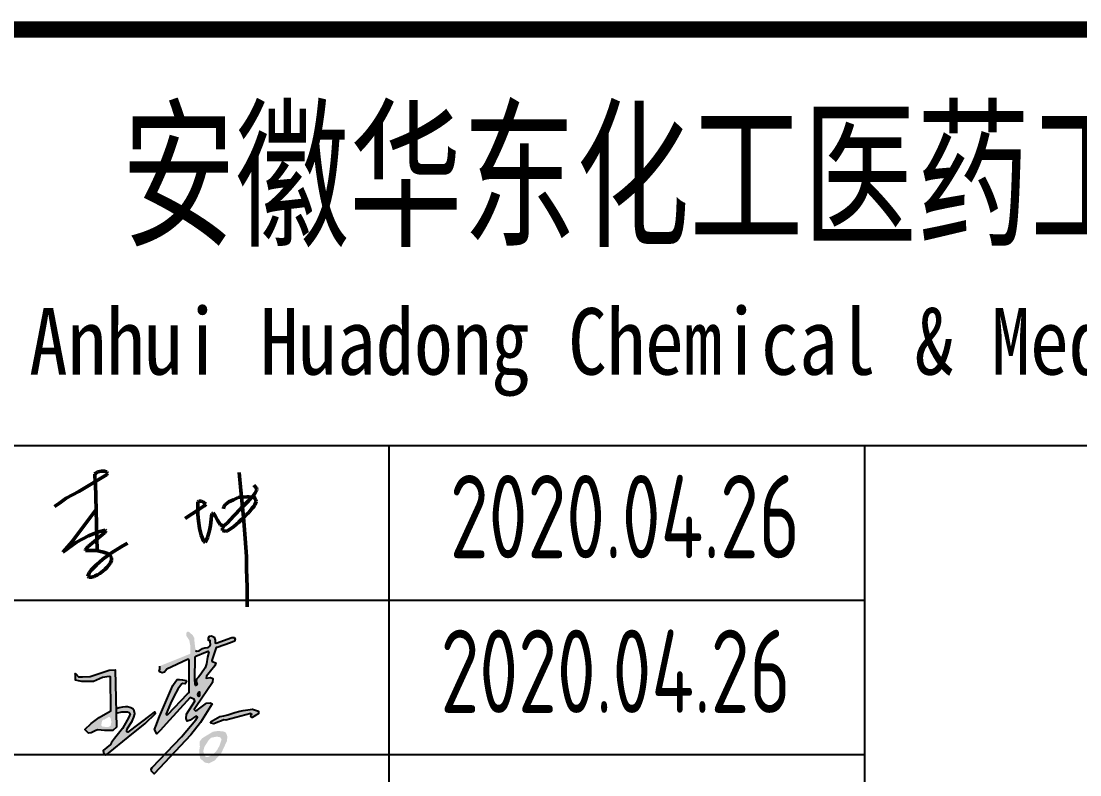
# Model space of a CAD drawing. Extents: x 5394041 to 5729212, y -433068 to -301615.
# Drawn here: x 5410177 to 5414629, y -339181 to -336010 of the extents above; entities that cross this region are included whole.
import ezdxf
from ezdxf.enums import TextEntityAlignment as Align

# ---------------------------------------------------------------- set-up
doc = ezdxf.new("R2010")
doc.units = 0
doc.header["$LTSCALE"] = 1000
doc.header["$MEASUREMENT"] = 0
doc.layers.get('0').update_dxf_attribs({"linetype": 'CONTINUOUS'})
doc.styles.add('ECEC_TQ_S', font='')
doc.styles.add('sceie', font='sceie.shx', dxfattribs={"width": 0.7, "bigfont": 'sceic.shx'})
doc.styles.get('ECEC_TQ_S').set_extended_font_data('SimSun')

# ---------------------------------------------------------------- blocks, each defined once
blk = doc.blocks.new('签名')
h = blk.add_hatch(color=256)
h.dxf.hatch_style = 1
h.paths.add_polyline_path([(5484526.4, -514756.2), (5484501.9, -514758.2), (5484421.1, -514783.8), (5484389, -514785.3), (5484372.2, -514786.1), (5484360.9, -514772.8), (5484359.2, -514772.1), (5484359.3, -514775.3), (5484360.1, -514800.1), (5484372.6, -514802.9), (5484386.7, -514804.7), (5484419.2, -514805.8), (5484435.1, -514804.7), (5484473.2, -514788.6), (5484501.4, -514784.5), (5484506.7, -514785.1), (5484508.6, -514927.9), (5484505.2, -514930.3), (5484459.3, -514956.8), (5484426, -514981.2), (5484399.5, -515007), (5484414.1, -515022.1), (5484425.5, -515021.3), (5484445.8, -515011.2), (5484453.2, -515008.6), (5484481.6, -515011.8), (5484516.8, -515011.8), (5484532.7, -514997.9)])
h.paths.add_polyline_path([(5484500.9, -514953.9), (5484506.2, -514957.2), (5484509.5, -514965.1), (5484510.4, -514977.5), (5484507.4, -514991.9), (5484496.8, -514997.2), (5484473.3, -514995.1), (5484468, -514990), (5484469.7, -514980.4), (5484471.2, -514972.5), (5484474.4, -514966.6), (5484481, -514965.6), (5484492.4, -514958.9)], flags=16)
h.paths.add_polyline_path([(5484606.8, -514928.5), (5484601.5, -514920.3), (5484592.6, -514916), (5484588.2, -514915.2), (5484579, -514911.3), (5484570.1, -514911.9), (5484557, -514912.8), (5484543.5, -514916.4), (5484530.7, -514919.9), (5484531.2, -514938.7), (5484554.5, -514933), (5484569.6, -514933), (5484578.2, -514933), (5484585.9, -514935.7), (5484589.2, -514941.6), (5484585.9, -514952.3), (5484577.4, -514967.4), (5484557.6, -515002.5), (5484523.7, -515045.3), (5484511.1, -515061.2), (5484506.5, -515070.3), (5484476.7, -515095.1), (5484478.5, -515109.2), (5484486.7, -515113.2), (5484499, -515106.8), (5484581.9, -515039.6), (5484652.9, -514982.1), (5484696, -514939.2), (5484692, -514932.3), (5484678.6, -514944.1), (5484580.6, -515018.5), (5484575.7, -515016.7), (5484575.6, -515011), (5484577.6, -515004.4), (5484598.7, -514971.5), (5484604.6, -514955.8), (5484609.8, -514941.7)])
h.paths.add_polyline_path([(5484948.2, -514670.5), (5484951.9, -514662.3), (5484955.6, -514662.6), (5485011.8, -514642.9), (5485027.9, -514635.9), (5485030.8, -514627.1), (5485026.5, -514620.1), (5485016.7, -514620.5), (5484951, -514644.4), (5484947.9, -514641.9), (5484947.7, -514632), (5484943.4, -514618.2), (5484932.4, -514613.5), (5484923.3, -514614.4), (5484919, -514621.9), (5484919.5, -514632.6), (5484925.6, -514633.4), (5484925.9, -514637.2), (5484927.2, -514651.4), (5484925.3, -514657.2), (5484917.8, -514662.4), (5484904.3, -514662.9), (5484894, -514667), (5484879.5, -514675.9), (5484869.9, -514677), (5484864.8, -514675), (5484860.4, -514638.3), (5484859.1, -514621.5), (5484852.8, -514610.6), (5484844.2, -514602.8), (5484837.6, -514596.9), (5484832.1, -514595.3), (5484828.2, -514597.5), (5484825.4, -514603.3), (5484826.3, -514613.3), (5484830.7, -514619.8), (5484836.1, -514628), (5484838.6, -514632.5), (5484843.1, -514657.7), (5484842.3, -514688.7), (5484837.6, -514690.6), (5484714.8, -514740), (5484714, -514753.8), (5484712, -514761.3), (5484717.8, -514766.2), (5484724.7, -514768.7), (5484733.6, -514766.3), (5484737.8, -514760.8), (5484743.9, -514753), (5484831, -514712.3), (5484836, -514712.8), (5484837.7, -514720), (5484838.1, -514851.8), (5484830.3, -514857), (5484747.9, -514944.5), (5484743.2, -514945.7), (5484740.8, -514941.2), (5484748.3, -514924), (5484760.1, -514897.2), (5484774.3, -514864.9), (5484790.1, -514838.1), (5484806.2, -514816), (5484811.3, -514813.3), (5484820.7, -514815.3), (5484827.1, -514807.2), (5484824.9, -514801), (5484809.9, -514798.6), (5484797.6, -514796.6), (5484788, -514796.3), (5484782.1, -514804), (5484768.6, -514821.6), (5484759.4, -514845.1), (5484713.7, -514952.8), (5484698.2, -514993.2), (5484691.7, -515007.7), (5484702.5, -515025.6), (5484716.8, -515010.1), (5484741.6, -514983), (5484842.6, -514873.2), (5484848.1, -514875.5), (5484859.2, -514880.1), (5484861.5, -514887.8), (5484826.6, -514942.3), (5484825.9, -514960.5), (5484828.9, -514971.5), (5484842.8, -514967.7), (5484866.5, -514951), (5484872.7, -514954.8), (5484865.3, -514965.8), (5484805.7, -515037.5), (5484682.9, -515166.8), (5484678.2, -515173.3), (5484679.9, -515182.8), (5484685.6, -515188.2), (5484691.3, -515193.5), (5484844.7, -515029.4), (5484885.3, -514978.1), (5484934.4, -514899.8), (5484926, -514894.8), (5484911.2, -514895.9), (5484871, -514926.3), (5484864.2, -514928.4), (5484858.5, -514922.9), (5484867.9, -514910), (5484936.2, -514808.8), (5484938, -514792), (5484928.1, -514787.7), (5484909.5, -514791.3), (5484910.8, -514782.4), (5484927.6, -514762.2), (5484945.7, -514738.7), (5484950.1, -514726.5), (5484934.8, -514721.4), (5484933.2, -514716.3)])
h.paths.add_polyline_path([(5484865.5, -514698.1), (5484906.7, -514681.2), (5484917.7, -514678.2), (5484921, -514682.4), (5484915.5, -514702.9), (5484910.6, -514730.2), (5484905.5, -514747.1), (5484886.8, -514773.9), (5484877.6, -514787), (5484869.2, -514795.3), (5484867.2, -514805.5), (5484872.1, -514817.3), (5484865.2, -514822.7), (5484862.6, -514814.4), (5484862.1, -514798.3), (5484862.5, -514701.3)], flags=16)
h.paths.add_polyline_path([(5484877.8, -514849.5), (5484882.5, -514850.2), (5484882.4, -514855.9), (5484882.3, -514862.5), (5484880.2, -514866.3), (5484876.7, -514866.5), (5484873, -514859.3)], flags=16)
h.paths.add_polyline_path([(5485097.6, -514939.9), (5485101.7, -514942.1), (5485099.2, -514944.4), (5485096.8, -514951.8), (5485103, -514956.1), (5485109.6, -514952.4), (5485117.2, -514948.1), (5485129.1, -514941.5), (5485129.5, -514929.6), (5485113.1, -514924.4), (5485104.1, -514921.6), (5485065.1, -514927.1), (5485051, -514930.3), (5485029.3, -514935.2), (5485000.6, -514946.1), (5484983.4, -514949.5), (5484967.5, -514952.6), (5484927.2, -514975.5), (5484930.1, -514980.6), (5484942.3, -514982.7), (5484958.3, -514976.6), (5484974.3, -514970.5), (5484983.4, -514967.1), (5484992.6, -514967.4)])
h.paths.add_polyline_path([(5484998.6, -515036.4), (5484992.5, -515020), (5484980.7, -515014.9), (5484958.7, -515013.4), (5484937.8, -515016.5), (5484926, -515023.6), (5484909.4, -515033.7), (5484893.1, -515043.6), (5484881.7, -515058), (5484883, -515079.3), (5484880.1, -515097.8), (5484883.6, -515127.4), (5484902, -515145.2), (5484920.9, -515149.8), (5484944.4, -515138.1), (5484972.6, -515107.4), (5484983.3, -515084.4), (5484996.7, -515055.7)], flags=17)
h.paths.add_polyline_path([(5484974.2, -515048.5), (5484971.3, -515057.5), (5484966.3, -515073), (5484955.9, -515093.4), (5484943.4, -515107.5), (5484930.8, -515116.8), (5484917.4, -515122.6), (5484908.1, -515123.2), (5484900.7, -515111.4), (5484897.2, -515097.9), (5484901.7, -515080.9), (5484910.3, -515067.1), (5484919.7, -515052.2), (5484930.5, -515042.1), (5484935, -515040.9), (5484954.9, -515037), (5484968.7, -515039.9)], flags=16)
at = {"lineweight": 50}
for p, q in [((5484453.3, -513923.1), (5484443.6, -513930.1)), ((5484469, -513920.7), (5484453.3, -513923.1)), ((5484481.4, -513920.7), (5484469, -513920.7)), ((5484492.1, -513923.7), (5484481.4, -513920.7)), ((5484494.5, -513928.9), (5484492.1, -513923.7)), ((5485048.8, -513925.4), (5485055.2, -514002.4)), ((5484373.9, -514006.1), (5484490.2, -513935.2)), ((5484443.6, -513930.1), (5484440.9, -513933.4)), ((5484440.9, -513933.4), (5484440.9, -513943.7)), ((5484440.9, -513943.7), (5484443.6, -513972.8)), ((5484443.6, -513972.8), (5484451, -514255.5)), ((5484490.2, -513935.2), (5484494.5, -513928.9)), ((5484321.1, -514034.4), (5484373.9, -514006.1)), ((5485055.2, -514002.4), (5485062, -514069.9)), ((5485106.8, -514024.4), (5485114.2, -514014.2)), ((5485121.3, -513992.4), (5485109.4, -513979.5)), ((5485114.2, -514014.2), (5485120.6, -514001.4)), ((5485120.6, -514001.4), (5485122.4, -513995.7)), ((5485122.4, -513995.7), (5485121.3, -513992.4)), ((5484271.3, -514069.1), (5484292.6, -514055.3)), ((5484292.6, -514055.3), (5484321.1, -514034.4)), ((5484879.2, -514046.7), (5484874.9, -514049.8)), ((5484874.9, -514049.8), (5484874.9, -514102.5)), ((5484889.7, -514046.7), (5484879.2, -514046.7)), ((5484898.3, -514051.1), (5484889.7, -514046.7)), ((5484908.7, -514059.3), (5484898.3, -514051.1)), ((5484901.1, -514066.5), (5484908.7, -514059.3)), ((5484983.3, -514069.1), (5484991.3, -514060.1)), ((5484991.3, -514060.1), (5485005.3, -514049.1)), ((5485005.3, -514049.1), (5485024.5, -514040.5)), ((5485024.5, -514040.5), (5485044.1, -514031.7)), ((5485044.1, -514031.7), (5485063, -514029.9)), ((5485056.7, -514075.4), (5485086.9, -514044.6)), ((5485063, -514029.9), (5485080.4, -514029)), ((5485080.4, -514029), (5485090.1, -514029)), ((5485086.9, -514044.6), (5485106.8, -514024.4)), ((5485090.1, -514029), (5485104, -514029.4)), ((5485104, -514029.4), (5485109.7, -514030.2)), ((5485114, -514061.8), (5485109.3, -514068.9)), ((5485109.7, -514030.2), (5485115.9, -514035.1)), ((5485117.5, -514055.4), (5485114, -514061.8)), ((5485115.9, -514035.1), (5485118.9, -514041.7)), ((5485120, -514048.5), (5485117.5, -514055.4)), ((5485118.9, -514041.7), (5485120, -514048.5)), ((5484446.4, -514081.4), (5484346.3, -514216.5)), ((5484839.8, -514106.9), (5484861.5, -514092.7)), ((5484861.5, -514092.7), (5484880.5, -514080.4)), ((5484874.9, -514102.5), (5484877.6, -514129)), ((5484880.5, -514080.4), (5484901.1, -514066.5)), ((5484931.7, -514108.3), (5484935, -514098.4)), ((5484935, -514098.4), (5484939.2, -514095.3)), ((5484939.2, -514095.3), (5484947.6, -514108.5)), ((5484982.5, -514078.8), (5484983.3, -514069.1)), ((5485025.4, -514108.5), (5485056.7, -514075.4)), ((5485062, -514069.9), (5485067.5, -514131.4)), ((5485078.3, -514104.8), (5485067.4, -514115.4)), ((5485089.8, -514092.4), (5485078.3, -514104.8)), ((5485097.5, -514083.1), (5485089.8, -514092.4)), ((5485103.3, -514075.8), (5485097.5, -514083.1)), ((5485109.3, -514068.9), (5485103.3, -514075.8)), ((5484820.9, -514119.1), (5484839.8, -514106.9)), ((5484877.6, -514129), (5484880.8, -514159.7)), ((5484922.8, -514170.1), (5484927.5, -514148.8)), ((5484927.5, -514148.8), (5484930.1, -514124)), ((5484930.1, -514124), (5484931.7, -514108.3)), ((5484947.6, -514108.5), (5484956.8, -514126.6)), ((5484956.8, -514126.6), (5484968.5, -514145.2)), ((5484968.5, -514145.2), (5484983.1, -514152.1)), ((5484978.8, -514158.7), (5484983.9, -514150.9)), ((5484983.9, -514150.9), (5484997.2, -514139.3)), ((5484997.2, -514139.3), (5485025.4, -514108.5)), ((5485037, -514143.3), (5485023.8, -514154.8)), ((5485047.3, -514134.3), (5485037, -514143.3)), ((5485058.2, -514124.4), (5485047.3, -514134.3)), ((5485067.4, -514115.4), (5485058.2, -514124.4)), ((5485067.5, -514131.4), (5485073.4, -514204.2)), ((5484363.7, -514219), (5484414.5, -514192)), ((5484414.5, -514192), (5484457.3, -514175.3)), ((5484482.1, -514179.3), (5484439.1, -514216.7)), ((5484457.3, -514175.3), (5484484.7, -514168)), ((5484489, -514170.8), (5484482.1, -514179.3)), ((5484484.7, -514168), (5484489, -514170.8)), ((5484880.8, -514159.7), (5484888.6, -514189.2)), ((5484888.6, -514189.2), (5484899, -514216.9)), ((5484914.7, -514199), (5484922.8, -514170.1)), ((5484978.8, -514169.6), (5484978.8, -514158.7)), ((5484989.1, -514173.2), (5484978.8, -514169.6)), ((5484999.4, -514171.2), (5484989.1, -514173.2)), ((5485011.7, -514162.9), (5484999.4, -514171.2)), ((5485023.8, -514154.8), (5485011.7, -514162.9)), ((5484346.3, -514216.5), (5484307, -514260.5)), ((5484307, -514260.5), (5484363.7, -514219)), ((5484412.9, -514237.3), (5484401.9, -514249.5)), ((5484439.1, -514216.7), (5484412.9, -514237.3)), ((5484511.5, -514263.7), (5484551.9, -514238.4)), ((5484551.9, -514238.4), (5484578.5, -514223.8)), ((5484899, -514216.9), (5484904.6, -514220)), ((5484904.6, -514220), (5484914.7, -514199)), ((5485073.4, -514204.2), (5485078.8, -514278.7)), ((5484401.9, -514249.5), (5484401.9, -514254.7)), ((5484401.9, -514254.7), (5484446.8, -514254.7)), ((5484446.8, -514254.7), (5484459.5, -514257.2)), ((5484459.5, -514257.2), (5484478.2, -514260.7)), ((5484474.4, -514291.2), (5484511.5, -514263.7)), ((5484478.2, -514260.7), (5484495.1, -514267)), ((5484495.1, -514267), (5484505.1, -514273.2)), ((5484505.1, -514273.2), (5484511.1, -514285.3)), ((5485078.8, -514278.7), (5485078.8, -514332.9)), ((5484426.1, -514337.2), (5484448.7, -514314.1)), ((5484448.7, -514314.1), (5484474.4, -514291.2)), ((5484492.1, -514325.7), (5484485.1, -514332.9)), ((5484499.4, -514317.1), (5484492.1, -514325.7)), ((5484506.7, -514305.6), (5484499.4, -514317.1)), ((5484511.1, -514294.4), (5484506.7, -514305.6)), ((5484511.1, -514285.3), (5484511.1, -514294.4)), ((5484411.7, -514363.3), (5484417.4, -514348.5)), ((5484415.7, -514365.7), (5484411.7, -514363.3)), ((5484426.9, -514365.7), (5484415.7, -514365.7)), ((5484417.4, -514348.5), (5484426.1, -514337.2)), ((5484438.1, -514364), (5484426.9, -514365.7)), ((5484442.7, -514360.5), (5484438.1, -514364)), ((5484452.4, -514355.9), (5484442.7, -514360.5)), ((5484462, -514350.2), (5484452.4, -514355.9)), ((5484474.8, -514341.6), (5484462, -514350.2)), ((5484485.1, -514332.9), (5484474.8, -514341.6)), ((5485078.8, -514332.9), (5485081.6, -514408.2)), ((5485081.6, -514408.2), (5485081.6, -514491.8))]:
    blk.add_line(p, q, dxfattribs=at)
for points in [[(5484864.8, -514675), (5484869.9, -514677), (5484879.5, -514675.9), (5484894, -514667), (5484904.3, -514662.9), (5484917.8, -514662.4), (5484925.3, -514657.2), (5484927.2, -514651.4), (5484925.9, -514637.2), (5484925.6, -514633.4), (5484919.5, -514632.6), (5484919, -514621.9), (5484923.3, -514614.4), (5484932.4, -514613.5), (5484943.4, -514618.2), (5484947.7, -514632), (5484947.9, -514641.9), (5484951, -514644.4), (5485016.7, -514620.5), (5485026.5, -514620.1), (5485030.8, -514627.1), (5485027.9, -514635.9), (5485011.8, -514642.9), (5484955.6, -514662.6), (5484951.9, -514662.3), (5484948.2, -514670.5), (5484933.2, -514716.3), (5484934.8, -514721.4), (5484950.1, -514726.5), (5484945.7, -514738.7), (5484927.6, -514762.2), (5484910.8, -514782.4), (5484909.5, -514791.3), (5484928.1, -514787.7), (5484938, -514792), (5484936.2, -514808.8), (5484867.9, -514910), (5484858.5, -514922.9), (5484864.2, -514928.4), (5484871, -514926.3), (5484911.2, -514895.9), (5484926, -514894.8), (5484934.4, -514899.8), (5484885.3, -514978.1), (5484844.7, -515029.4), (5484691.3, -515193.5), (5484685.6, -515188.2), (5484679.9, -515182.8), (5484678.2, -515173.3), (5484682.9, -515166.8), (5484805.7, -515037.5), (5484865.3, -514965.8), (5484872.7, -514954.8), (5484866.5, -514951), (5484842.8, -514967.7), (5484828.9, -514971.5), (5484825.9, -514960.5), (5484826.6, -514942.3), (5484861.5, -514887.8), (5484859.2, -514880.1), (5484848.1, -514875.5), (5484842.6, -514873.2), (5484741.6, -514983), (5484716.8, -515010.1), (5484702.5, -515025.6), (5484691.7, -515007.7), (5484698.2, -514993.2), (5484713.7, -514952.8), (5484759.4, -514845.1), (5484768.6, -514821.6), (5484782.1, -514804), (5484788, -514796.3), (5484797.6, -514796.6), (5484809.9, -514798.6), (5484824.9, -514801), (5484827.1, -514807.2), (5484820.7, -514815.3), (5484811.3, -514813.3), (5484806.2, -514816), (5484790.1, -514838.1), (5484774.3, -514864.9), (5484760.1, -514897.2), (5484748.3, -514924), (5484740.8, -514941.2), (5484743.2, -514945.7), (5484747.9, -514944.5), (5484830.3, -514857), (5484838.1, -514851.8), (5484837.7, -514720), (5484836, -514712.8), (5484831, -514712.3), (5484743.9, -514753), (5484737.8, -514760.8), (5484733.6, -514766.3), (5484724.7, -514768.7), (5484717.8, -514766.2), (5484712, -514761.3), (5484714, -514753.8), (5484714.8, -514740)], [(5484865.5, -514698.1), (5484906.7, -514681.2), (5484917.7, -514678.2), (5484921, -514682.4), (5484915.5, -514702.9), (5484910.6, -514730.2), (5484905.5, -514747.1), (5484886.8, -514773.9), (5484877.6, -514787), (5484869.2, -514795.3), (5484867.2, -514805.5), (5484872.1, -514817.3), (5484865.2, -514822.7), (5484862.6, -514814.4), (5484862.1, -514798.3), (5484862.5, -514701.3), (5484865.5, -514698.1)], [(5484360.9, -514772.8), (5484372.2, -514786.1), (5484389, -514785.3), (5484421.1, -514783.8), (5484501.9, -514758.2), (5484526.4, -514756.2), (5484532.7, -514997.9), (5484516.8, -515011.8), (5484481.6, -515011.8), (5484453.2, -515008.6), (5484445.8, -515011.2), (5484425.5, -515021.3), (5484414.1, -515022.1), (5484399.5, -515007), (5484426, -514981.2), (5484459.3, -514956.8), (5484505.2, -514930.3), (5484508.6, -514927.9), (5484506.7, -514785.1), (5484501.4, -514784.5), (5484473.2, -514788.6), (5484435.1, -514804.7), (5484419.2, -514805.8), (5484386.7, -514804.7), (5484372.6, -514802.9), (5484360.1, -514800.1), (5484359.3, -514775.3), (5484359.2, -514772.1), (5484360.9, -514772.8)], [(5484877.8, -514849.5), (5484873, -514859.3), (5484876.7, -514866.5), (5484880.2, -514866.3), (5484882.3, -514862.5), (5484882.4, -514855.9), (5484882.5, -514850.2), (5484877.8, -514849.5)], [(5484531.2, -514938.7), (5484554.5, -514933), (5484569.6, -514933), (5484578.2, -514933), (5484585.9, -514935.7), (5484589.2, -514941.6), (5484585.9, -514952.3), (5484577.4, -514967.4), (5484557.6, -515002.5), (5484523.7, -515045.3), (5484511.1, -515061.2), (5484506.5, -515070.3), (5484476.7, -515095.1), (5484478.5, -515109.2), (5484486.7, -515113.2), (5484499, -515106.8), (5484581.9, -515039.6), (5484652.9, -514982.1), (5484696, -514939.2), (5484692, -514932.3), (5484678.6, -514944.1), (5484580.6, -515018.5), (5484575.7, -515016.7), (5484575.6, -515011), (5484577.6, -515004.4), (5484598.7, -514971.5), (5484604.6, -514955.8), (5484609.8, -514941.7), (5484606.8, -514928.5), (5484601.5, -514920.3), (5484592.6, -514916), (5484588.2, -514915.2), (5484579, -514911.3), (5484570.1, -514911.9), (5484557, -514912.8), (5484543.5, -514916.4), (5484530.7, -514919.9)], [(5484927.6, -514975.2), (5484967.5, -514952.6), (5484983.4, -514949.5), (5485000.6, -514946.1), (5485029.3, -514935.2), (5485051, -514930.3), (5485065.1, -514927.1), (5485104.1, -514921.6), (5485113.1, -514924.4), (5485129.5, -514929.6), (5485129.1, -514941.5), (5485117.2, -514948.1), (5485109.6, -514952.4), (5485103, -514956.1), (5485096.8, -514951.8), (5485099.2, -514944.4), (5485101.7, -514942.1), (5485097.6, -514939.9), (5484992.6, -514967.4), (5484983.4, -514967.1), (5484974.3, -514970.5), (5484958.3, -514976.6), (5484942.3, -514982.7), (5484930.1, -514980.6), (5484927.2, -514975.5)]]:
    blk.add_lwpolyline(points)
at = {"style": 'sceie', "width": 0.8}
for p in [(5486670.1, -514111), (5486631, -514761.6), (5486657.1, -515425.2), (5486696.1, -516075.8), (5486709.1, -516674.4)]:
    blk.add_attdef('2020.4.26', text='', height=350, dxfattribs=at).set_placement(p, align=Align.MIDDLE)

msp = doc.modelspace()

# ---------------------------------------------------------------- linework, layer by layer
for p, q in [((5408225.4, -337795.4), (5426225.4, -337795.4)), ((5411725.4, -341045.4), (5411725.4, -337795.4)), ((5413725.4, -341045.4), (5413725.4, -337795.4)), ((5408225.4, -338445.4), (5413725.4, -338445.4)), ((5408225.4, -339095.4), (5413725.4, -339095.4))]:
    msp.add_line(p, q)
msp.add_lwpolyline([(5426225.4, -336045.4, 70, 70, 0), (5408225.4, -336045.4, 70, 70, 0), (5408225.4, -342045.4, 0, 0, 0)], format="xyseb")

# ---------------------------------------------------------------- block references
at = {"color": 0}
ref = msp.add_blockref('签名', (-73954.2, 176017.1), dxfattribs=at)
ref.add_attrib('2020.4.26', '2020.04.26', dxfattribs={"height": 350, "style": 'sceie', "width": 0.8}).set_placement((5412676.8, -338744.5), align=Align.MIDDLE)
ref.add_attrib('2020.4.26', '2020.04.26', dxfattribs={"height": 350, "style": 'sceie', "width": 0.8}).set_placement((5412715.9, -338093.9), align=Align.MIDDLE)

# ---------------------------------------------------------------- texts
at = {"style": 'ECEC_TQ_S'}
for s, height, width, p in [('安徽华东化工医药工程有限责任公司', 500, 0.7, (5414420.3, -336645.4)), ('安徽华东化工医药工程有限责任公司', 500, 0.7, (5414420.3, -336645.4)), ('Anhui Huadong Chemical & Medical Engineering Co.,Ltd', 280, 0.85, (5414420.3, -337395.4)), ('Anhui Huadong Chemical & Medical Engineering Co.,Ltd', 280, 0.85, (5414420.3, -337395.4))]:
    msp.add_text(s, height=height, dxfattribs=dict(at, width=width)).set_placement(p, align=Align.MIDDLE)

doc.saveas('drawing.dxf')
